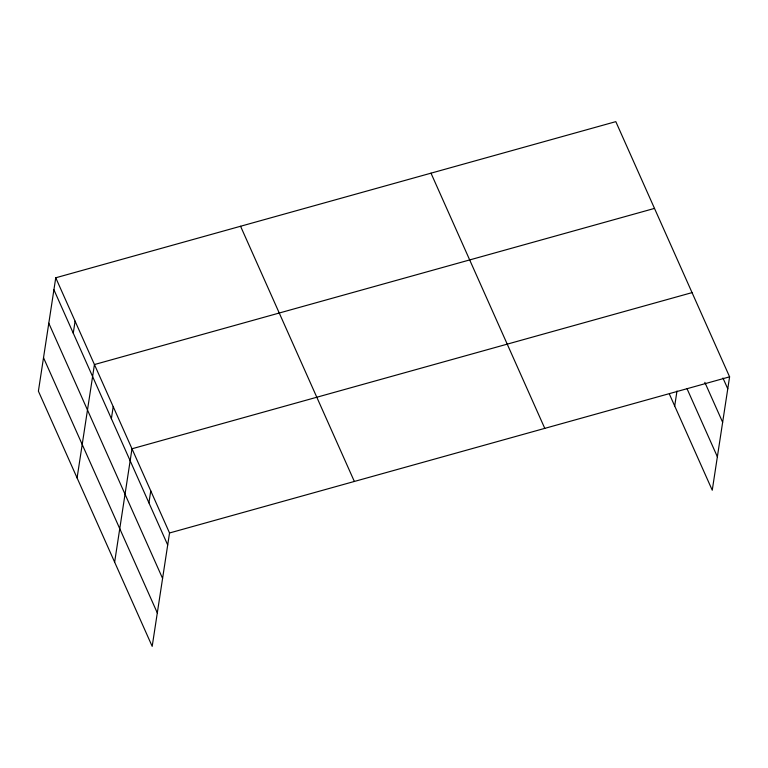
<?xml version="1.0" encoding="UTF-8"?>
<svg xmlns="http://www.w3.org/2000/svg" width="768" height="768" viewBox="0 0 768 768"><rect width="100%" height="100%" fill="white"/><g stroke="black" fill="none" stroke-linecap="round" stroke-linejoin="round"><path stroke-width="1.15" d="M55.747 277.786L38.4 391.162L152.189 646.358L169.536 532.982L55.747 277.786L615.811 121.642L729.6 376.838L712.253 490.214L669.408 394.128M73.258 333.158L75.091 321.168M77.088 477.926L94.435 364.55L654.499 208.406M111.379 418.646L113.213 406.656M114.634 562.147L131.99 448.771L692.054 292.618M148.925 502.858L150.758 490.877M674.698 406.003L676.992 390.998M169.536 532.982L729.6 376.838M722.947 378.029L727.766 388.819M704.832 382.339L722.65 422.285M687.043 388.733L717.37 456.758M430.992 173.165L544.781 428.362M240.566 226.253L354.355 481.459M53.914 289.766L167.702 544.973M48.797 323.232L162.586 578.429M43.517 357.706L157.306 612.902"/></g></svg>
